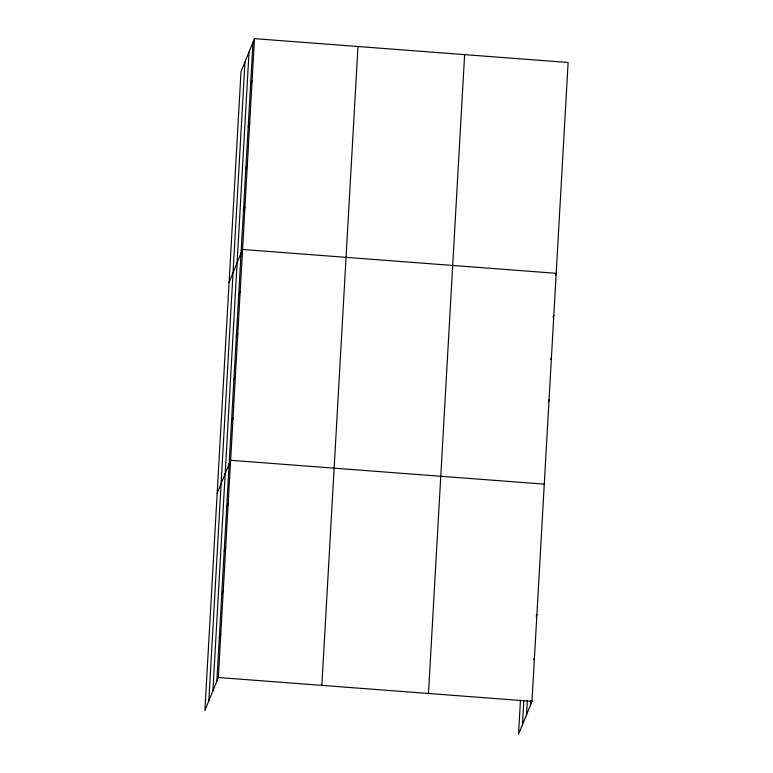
<?xml version="1.0" encoding="UTF-8"?>
<svg xmlns="http://www.w3.org/2000/svg" width="773" height="773" viewBox="0 0 773 773"><rect width="100%" height="100%" fill="white"/><g stroke="black" fill="none" stroke-linecap="round" stroke-linejoin="round"><path stroke-width="1.16" d="M208.826 700.831L244.964 61.975M212.894 690.869L249.032 52.013M216.836 681.197L252.974 42.341M254.481 38.65L241.012 71.647L204.884 710.503L218.344 677.506L254.481 38.65L568.116 62.497L531.988 701.353L518.519 734.35L520.451 700.299M321.848 685.38L357.976 46.525M428.484 693.487L464.621 54.632M522.471 724.678L523.794 701.198M526.539 714.716L527.331 700.628M530.481 705.044L530.742 700.348M250.587 84.499L252.095 80.817M248.201 126.666L249.708 122.975M245.824 168.833L247.321 165.142M243.437 211L244.935 207.309M229.088 282.464L242.558 249.476L556.193 273.323L555.439 275.169M238.664 295.325L240.171 291.634M236.277 337.492L237.784 333.801M233.89 379.659L235.398 375.968M231.513 421.816L233.011 418.135M217.165 493.29L230.634 460.293L544.269 484.14M226.663 507.426L228.17 503.735M224.209 550.869L225.716 547.178M221.754 594.311L223.262 590.62M219.3 637.754L220.798 634.063M553.062 317.326L553.816 315.49M550.676 359.493L551.429 357.648M548.289 401.66L549.043 399.815M536.143 616.313L536.897 614.467M533.689 659.755L534.443 657.91M218.344 677.506L531.988 701.353"/></g></svg>
